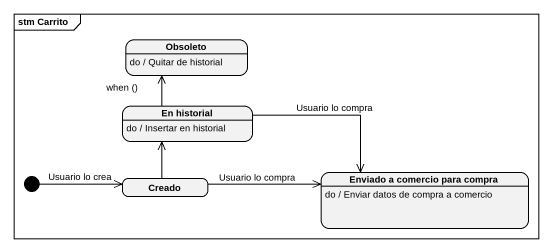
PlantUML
@startuml
mainframe stm Carrito
hide empty description
state Obsoleto
Obsoleto : do / Quitar de historial
state "En historial" as En_historial
En_historial : do / Insertar en historial
state Creado
state "Enviado a comercio para compra" as Enviado_a_comercio_para
Enviado_a_comercio_para : do / Enviar datos de compra a comercio
[*] -right-> Creado : Usuario lo crea
En_historial -up-> Obsoleto : when ()
En_historial -right-> Enviado_a_comercio_para : Usuario lo compra
Creado -up-> En_historial
Creado -right-> Enviado_a_comercio_para : Usuario lo compra
@enduml
